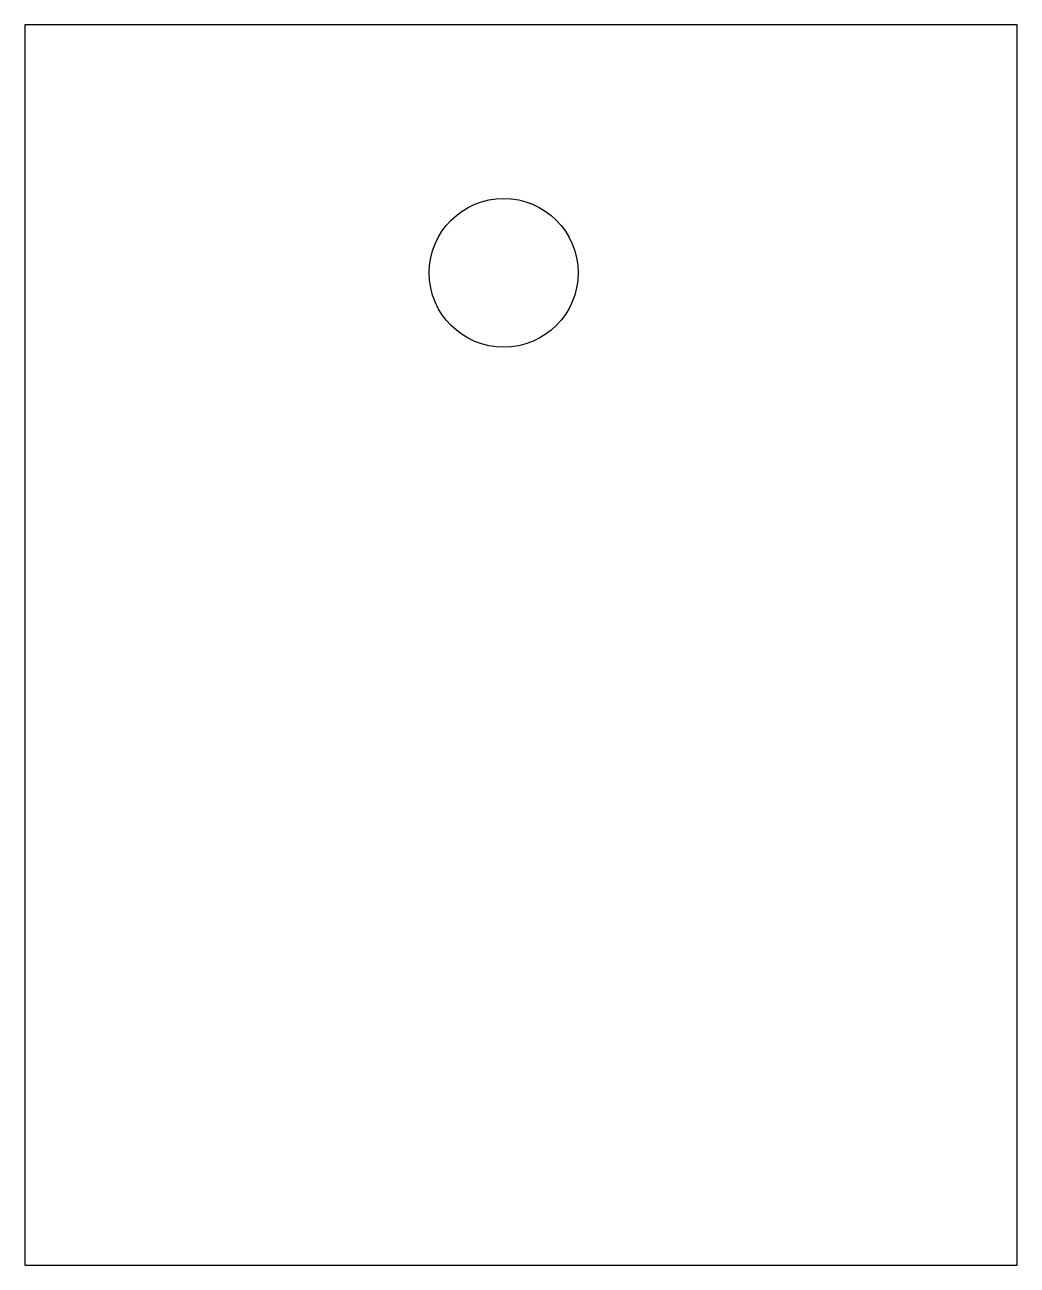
# Model space of a CAD drawing. Header units: millimetres. Extents: x -10 to 10, y -12.5 to 12.5.
import ezdxf

# ---------------------------------------------------------------- set-up
doc = ezdxf.new("R2010")
doc.units = ezdxf.units.MM

msp = doc.modelspace()

# ---------------------------------------------------------------- linework, layer by layer
at = {"color": 7, "linetype": 'Continuous', "lineweight": 25}
for p, q in [((10, 12.5), (-10, 12.5)), ((-10, 12.5), (-10, -12.5)), ((10, -12.5), (10, 12.5)), ((-10, -12.5), (10, -12.5))]:
    msp.add_line(p, q, dxfattribs=at)
msp.add_circle((-0.349, 7.5), 1.5, dxfattribs=at)

doc.saveas('drawing.dxf')
